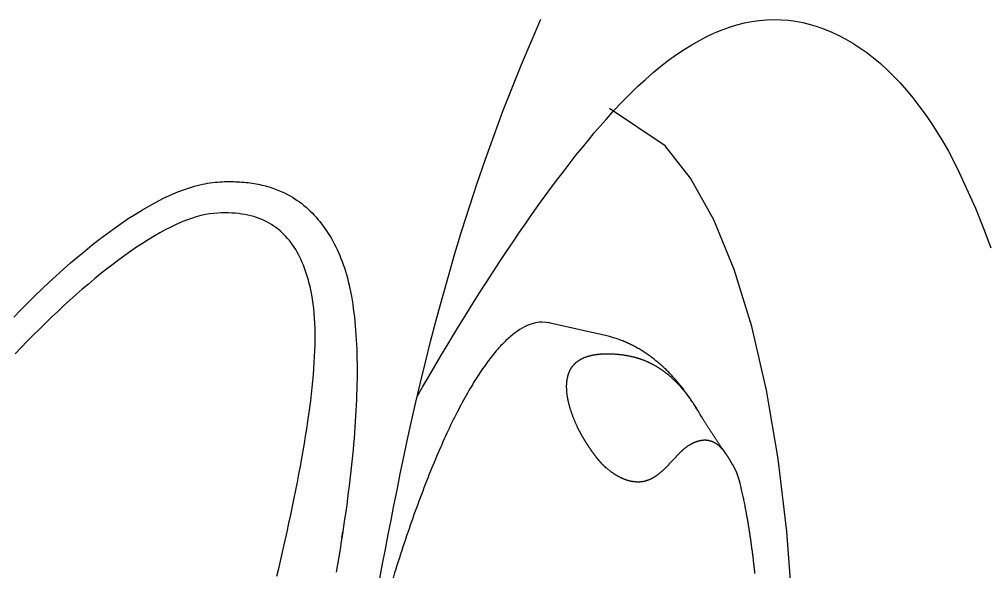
# Model space of a CAD drawing. Extents: x 528 to 612, y 649 to 778.
# Drawn here: x 534.972 to 538.047, y 700.548 to 702.305 of the extents above; entities that cross this region are included whole.
import ezdxf

# ---------------------------------------------------------------- set-up
doc = ezdxf.new("R2010")
doc.units = 0
doc.header["$MEASUREMENT"] = 0
doc.layers.add('1', color=4, linetype='Continuous')

# ---------------------------------------------------------------- blocks, each defined once
blk = doc.blocks.new('5S55RR1')
at = {"layer": '1', "color": 2, "linetype": 'Continuous'}
blk.add_line((-69.4331, 94.4589), (-69.4168, 94.6439), dxfattribs=at)
for points in [[(-69.4171, 94.6349), (-69.4181, 94.6608, 0.067154), (-69.426, 94.6868, 0.059997), (-69.4409, 94.7131, 0.049416), (-69.4627, 94.7394, 0.04051), (-69.4921, 94.7657, 0.031634), (-69.5286, 94.7918, 0.024858), (-69.5726, 94.8176, 0.01958), (-69.6237, 94.843, 0.015929), (-69.682, 94.8677, 0.013033), (-69.747, 94.8918, 0.010939), (-69.8186, 94.915, 0.009256), (-69.8963, 94.9372, 0.007995), (-69.9798, 94.9584, 0.006968), (-70.0684, 94.9785, 0.006169), (-70.1619, 94.9973, 0.005495), (-70.2594, 95.0149, 0.004934), (-70.3605, 95.0311, 0.004517)], [(-69.6307, 94.13), (-69.6241, 94.1354, 0.001497), (-69.6176, 94.1408, 0.001306), (-69.6113, 94.1462, 0.001558), (-69.605, 94.1516, 0.00231), (-69.5988, 94.157, 0.002749), (-69.5927, 94.1625, 0.002983), (-69.5867, 94.168, 0.003095), (-69.5808, 94.1736, 0.003116), (-69.575, 94.1793, 0.003156), (-69.5692, 94.185, 0.003217), (-69.5635, 94.1907, 0.003271), (-69.558, 94.1965, 0.003325), (-69.5525, 94.2024, 0.003378), (-69.5471, 94.2084, 0.003436), (-69.5419, 94.2143, 0.003491), (-69.5367, 94.2204, 0.003551), (-69.5316, 94.2265, 0.003607), (-69.5266, 94.2327, 0.003668), (-69.5218, 94.2389, 0.003726), (-69.517, 94.2452, 0.003789), (-69.5123, 94.2515, 0.003847), (-69.5078, 94.2579, 0.00391), (-69.5034, 94.2643, 0.00397), (-69.4991, 94.2708, 0.004034), (-69.4949, 94.2774, 0.004093), (-69.4908, 94.284, 0.004157), (-69.4868, 94.2907, 0.004216), (-69.483, 94.2974, 0.004279), (-69.4792, 94.3042, 0.004337), (-69.4757, 94.311, 0.0044), (-69.4722, 94.3179, 0.004455), (-69.4688, 94.3248, 0.004513), (-69.4656, 94.3318, 0.004571), (-69.4626, 94.3389, 0.004638), (-69.4596, 94.346, 0.004676), (-69.4568, 94.3531, 0.0047), (-69.4541, 94.3603, 0.004791), (-69.4516, 94.3676, 0.004947), (-69.4492, 94.3749, 0.004841), (-69.4469, 94.3823, 0.004546), (-69.4448, 94.3897, 0.00508), (-69.4429, 94.3972, 0.006146), (-69.441, 94.405, 0.004648), (-69.4394, 94.4123, 0.001501), (-69.438, 94.419, 0.006694), (-69.4365, 94.4276, 0.01163), (-69.4347, 94.4411, 0.005633), (-69.4327, 94.4589, 0.002954)], [(-69.4327, 94.4589), (-69.4327, 94.4589, -0.000001), (-69.4327, 94.4589, -0.000001), (-69.4327, 94.4589, -0.000001), (-69.4327, 94.4589, -0.000001), (-69.4327, 94.4589, -0.000001), (-69.4327, 94.4589, -0.000001), (-69.4327, 94.4589, -0.000001), (-69.4327, 94.4589, -0.000001), (-69.4327, 94.4589, -0.000001), (-69.4327, 94.4589, -0.000001), (-69.4327, 94.4589, -0.000001), (-69.4327, 94.4589, -0.000001), (-69.4327, 94.4589, -0.000001), (-69.4327, 94.4589, -0.000001), (-69.4327, 94.4589, -0.000001), (-69.4327, 94.4589, -0.000001), (-69.4327, 94.4589, -0.000001), (-69.4327, 94.4589, -0.000001), (-69.4327, 94.4589, -0.000001), (-69.4327, 94.4589, -0.000001), (-69.4327, 94.4589, -0.000001), (-69.4327, 94.4589, -0.000001), (-69.4327, 94.4589, -0.000001), (-69.4327, 94.4589, -0.000001), (-69.4327, 94.4589, -0.000001), (-69.4327, 94.4589, -0.000001), (-69.4327, 94.4589, -0.000001), (-69.4327, 94.4589, -0.000001), (-69.4327, 94.4589, -0.000001), (-69.4327, 94.4589, -0.000001), (-69.4327, 94.4589, -0.000001), (-69.4327, 94.4589, -0.000001), (-69.4327, 94.4589, -0.000001), (-69.4327, 94.4589, 0), (-69.4327, 94.4589, -0.000001), (-69.4327, 94.4589, -0.000002), (-69.4327, 94.4589, -0.000001), (-69.4327, 94.4589, 0)], [(-69.7521, 94.0251), (-69.7493, 94.0277, -0.000465), (-69.7465, 94.0304, -0.000465), (-69.7436, 94.033, -0.000465), (-69.7408, 94.0356, -0.000465), (-69.7379, 94.0383, -0.000465), (-69.735, 94.0409, -0.000465), (-69.7322, 94.0435, -0.000465), (-69.7293, 94.0461, -0.000465), (-69.7264, 94.0487, -0.000465), (-69.7235, 94.0513, -0.000465), (-69.7207, 94.0539, -0.000465), (-69.7178, 94.0565, -0.000465), (-69.7149, 94.0591, -0.000465), (-69.712, 94.0616, -0.000465), (-69.7091, 94.0642, -0.000465), (-69.7061, 94.0668, -0.000465), (-69.7032, 94.0693, -0.000465), (-69.7003, 94.0719, -0.000465), (-69.6974, 94.0744, -0.000465), (-69.6944, 94.077, -0.000465), (-69.6915, 94.0795, -0.000465), (-69.6886, 94.0821, -0.000464), (-69.6856, 94.0846, -0.000465), (-69.6826, 94.0871, -0.000466), (-69.6797, 94.0896, -0.000464), (-69.6767, 94.0921, -0.000462), (-69.6738, 94.0946, -0.000466), (-69.6708, 94.0972, -0.000475), (-69.6678, 94.0997, -0.000461), (-69.6648, 94.1021, -0.000431), (-69.6619, 94.1046, -0.000476), (-69.6588, 94.1071, -0.000567), (-69.6557, 94.1097, -0.00043), (-69.6528, 94.1121, -0.000148), (-69.6502, 94.1142, -0.000607), (-69.6468, 94.117, -0.001045), (-69.6416, 94.1212, -0.000511), (-69.6347, 94.1268, -0.000271)], [(-69.6346, 94.1269), (-69.6346, 94.1269, -0.000001), (-69.6346, 94.1269, -0.000001), (-69.6346, 94.1269, -0.000001), (-69.6346, 94.1269, -0.000001), (-69.6346, 94.1269, -0.000001), (-69.6346, 94.1269, -0.000001), (-69.6346, 94.1269, -0.000001), (-69.6346, 94.1269, -0.000001), (-69.6346, 94.1269, -0.000001), (-69.6346, 94.1268, -0.000001), (-69.6346, 94.1268, -0.000001), (-69.6346, 94.1268, -0.000001), (-69.6346, 94.1268, -0.000001), (-69.6346, 94.1268, -0.000001), (-69.6346, 94.1268, -0.000001), (-69.6346, 94.1268, -0.000001), (-69.6346, 94.1268, -0.000001), (-69.6346, 94.1268, -0.000001), (-69.6346, 94.1268, -0.000001), (-69.6346, 94.1268, -0.000001), (-69.6346, 94.1268, -0.000001), (-69.6347, 94.1268, -0.000001), (-69.6347, 94.1268, -0.000001), (-69.6347, 94.1268, -0.000001), (-69.6347, 94.1268, -0.000001), (-69.6347, 94.1268, -0.000001), (-69.6347, 94.1268, -0.000001), (-69.6347, 94.1268, -0.000001), (-69.6347, 94.1268, -0.000001), (-69.6347, 94.1268, -0.000001), (-69.6347, 94.1268, -0.000001), (-69.6347, 94.1268, -0.000001), (-69.6347, 94.1268, -0.000001), (-69.6347, 94.1268, 0), (-69.6347, 94.1268, -0.000002), (-69.6347, 94.1268, -0.000003), (-69.6347, 94.1268, -0.000001), (-69.6347, 94.1268, -0.000001)], [(-69.6312, 94.1296), (-69.6313, 94.1295, -0.000026), (-69.6314, 94.1295, -0.000026), (-69.6314, 94.1294, -0.000026), (-69.6315, 94.1293, -0.000027), (-69.6316, 94.1293, -0.000027), (-69.6317, 94.1292, -0.000027), (-69.6318, 94.1291, -0.000027), (-69.6319, 94.1291, -0.000027), (-69.632, 94.129, -0.000027), (-69.632, 94.1289, -0.000028), (-69.6321, 94.1289, -0.000028), (-69.6322, 94.1288, -0.000028), (-69.6323, 94.1287, -0.000028), (-69.6324, 94.1286, -0.000028), (-69.6325, 94.1286, -0.000028), (-69.6325, 94.1285, -0.000029), (-69.6326, 94.1284, -0.000029), (-69.6327, 94.1284, -0.000029), (-69.6328, 94.1283, -0.000029), (-69.6329, 94.1282, -0.000029), (-69.633, 94.1282, -0.00003), (-69.6331, 94.1281, -0.00003), (-69.6331, 94.128, -0.00003), (-69.6332, 94.128, -0.00003), (-69.6333, 94.1279, -0.00003), (-69.6334, 94.1278, -0.00003), (-69.6335, 94.1278, -0.000031), (-69.6336, 94.1277, -0.000031), (-69.6336, 94.1276, -0.000031), (-69.6337, 94.1276, -0.000029), (-69.6338, 94.1275, -0.000032), (-69.6339, 94.1274, -0.000039), (-69.634, 94.1273, -0.000029), (-69.6341, 94.1273, -0.00001), (-69.6341, 94.1272, -0.000042), (-69.6342, 94.1271, -0.000073), (-69.6344, 94.127, -0.000036), (-69.6346, 94.1269, -0.000019)], [(-69.6307, 94.13), (-69.6307, 94.13, -0.000042), (-69.6307, 94.13, -0.000042), (-69.6308, 94.13, -0.000042), (-69.6308, 94.1299, -0.000042), (-69.6308, 94.1299, -0.000042), (-69.6308, 94.1299, -0.000042), (-69.6308, 94.1299, -0.000042), (-69.6308, 94.1299, -0.000042), (-69.6309, 94.1299, -0.000042), (-69.6309, 94.1299, -0.000042), (-69.6309, 94.1299, -0.000042), (-69.6309, 94.1298, -0.000042), (-69.6309, 94.1298, -0.000042), (-69.6309, 94.1298, -0.000042), (-69.6309, 94.1298, -0.000042), (-69.631, 94.1298, -0.000042), (-69.631, 94.1298, -0.000042), (-69.631, 94.1298, -0.000043), (-69.631, 94.1297, -0.000042), (-69.631, 94.1297, -0.000039), (-69.631, 94.1297, -0.000043), (-69.6311, 94.1297, -0.000051), (-69.6311, 94.1297, -0.000039), (-69.6311, 94.1297, -0.000013), (-69.6311, 94.1297, -0.000055), (-69.6311, 94.1297, -0.000094), (-69.6312, 94.1296, -0.000046), (-69.6312, 94.1296, -0.000024)], [(-69.6306, 94.1301), (-69.6306, 94.1301, -0.000009), (-69.6306, 94.1301, -0.000009), (-69.6306, 94.1301, -0.000009), (-69.6306, 94.1301, -0.000009), (-69.6306, 94.1301, -0.000009), (-69.6306, 94.1301, -0.000009), (-69.6306, 94.1301, -0.000009), (-69.6306, 94.1301, -0.000009), (-69.6306, 94.13, -0.000009), (-69.6306, 94.13, -0.000009), (-69.6306, 94.13, -0.000009), (-69.6307, 94.13, -0.000009), (-69.6307, 94.13, -0.000009), (-69.6307, 94.13, -0.000009), (-69.6307, 94.13, -0.000009), (-69.6307, 94.13, -0.000009), (-69.6307, 94.13, -0.000009), (-69.6307, 94.13, -0.00001), (-69.6307, 94.13, -0.000009), (-69.6307, 94.13, -0.000009), (-69.6307, 94.13, -0.00001), (-69.6307, 94.13, -0.000012), (-69.6307, 94.13, -0.000009), (-69.6307, 94.13, -0.000003), (-69.6307, 94.13, -0.000012), (-69.6307, 94.13, -0.000021), (-69.6307, 94.13, -0.00001), (-69.6307, 94.13, -0.000006)], [(-69.8084, 93.9813), (-69.7865, 93.9971, 0.000706), (-69.7855, 93.9977, 0.000705), (-69.7846, 93.9984, 0.000708), (-69.7837, 93.9991, 0.000716), (-69.7828, 93.9998, 0.000722), (-69.7819, 94.0004, 0.000727), (-69.7809, 94.0011, 0.000733), (-69.78, 94.0018, 0.000739), (-69.7791, 94.0025, 0.000744), (-69.7782, 94.0032, 0.00075), (-69.7773, 94.0039, 0.000755), (-69.7764, 94.0045, 0.000761), (-69.7755, 94.0052, 0.000767), (-69.7746, 94.0059, 0.000772), (-69.7737, 94.0066, 0.000778), (-69.7729, 94.0073, 0.000783), (-69.772, 94.008, 0.000789), (-69.7711, 94.0087, 0.000794), (-69.7702, 94.0095, 0.000799), (-69.7693, 94.0102, 0.000805), (-69.7684, 94.0109, 0.00081), (-69.7676, 94.0116, 0.000815), (-69.7667, 94.0123, 0.000821), (-69.7658, 94.013, 0.000828), (-69.765, 94.0138, 0.00083), (-69.7641, 94.0145, 0.00083), (-69.7632, 94.0152, 0.000843), (-69.7624, 94.016, 0.000866), (-69.7615, 94.0167, 0.000845), (-69.7607, 94.0174, 0.000792), (-69.7598, 94.0182, 0.000881), (-69.7589, 94.0189, 0.00106), (-69.7581, 94.0197, 0.000805), (-69.7573, 94.0204, 0.000268), (-69.7565, 94.0211, 0.001151), (-69.7556, 94.0219, 0.002001), (-69.7541, 94.0233, 0.000979), (-69.7522, 94.025, 0.000517)], [(-69.7522, 94.025), (-69.7522, 94.025, 0.000005), (-69.7522, 94.025, 0.000005), (-69.7522, 94.025, 0.000005), (-69.7522, 94.025, 0.000005), (-69.7522, 94.025, 0.000005), (-69.7522, 94.025, 0.000005), (-69.7522, 94.025, 0.000005), (-69.7522, 94.025, 0.000005), (-69.7522, 94.025, 0.000005), (-69.7522, 94.025, 0.000005), (-69.7522, 94.025, 0.000005), (-69.7522, 94.025, 0.000005), (-69.7522, 94.025, 0.000005), (-69.7522, 94.025, 0.000005), (-69.7522, 94.0251, 0.000005), (-69.7522, 94.0251, 0.000005), (-69.7522, 94.0251, 0.000005), (-69.7522, 94.0251, 0.000005), (-69.7522, 94.0251, 0.000005), (-69.7522, 94.0251, 0.000005), (-69.7522, 94.0251, 0.000005), (-69.7522, 94.0251, 0.000005), (-69.7522, 94.0251, 0.000005), (-69.7522, 94.0251, 0.000005), (-69.7522, 94.0251, 0.000005), (-69.7522, 94.0251, 0.000005), (-69.7522, 94.0251, 0.000005), (-69.7522, 94.0251, 0.000005), (-69.7522, 94.0251, 0.000005), (-69.7522, 94.0251, 0.000004), (-69.7522, 94.0251, 0.000005), (-69.7522, 94.0251, 0.000006), (-69.7522, 94.0251, 0.000004), (-69.7522, 94.0251, 0.000002), (-69.7522, 94.0251, 0.000006), (-69.7522, 94.0251, 0.000011), (-69.7521, 94.0251, 0.000005), (-69.7521, 94.0251, 0.000003)], [(-69.8445, 93.9643), (-69.8426, 93.9651, 0.001582), (-69.8407, 93.9659, 0.001683), (-69.8389, 93.9667, 0.001704), (-69.8371, 93.9675, 0.001617), (-69.8353, 93.9682, 0.001563), (-69.8336, 93.969, 0.001513), (-69.8319, 93.9698, 0.001465), (-69.8303, 93.9705, 0.001389), (-69.8286, 93.9713, 0.001324), (-69.827, 93.972, 0.001239), (-69.8255, 93.9728, 0.001163), (-69.8239, 93.9735, 0.001065), (-69.8224, 93.9743, 0.000976), (-69.8209, 93.975, 0.000865), (-69.8194, 93.9757, 0.000764), (-69.818, 93.9765, 0.00064), (-69.8165, 93.9772, 0.000528), (-69.8151, 93.9779, 0.000393), (-69.8137, 93.9786, 0.000269), (-69.8123, 93.9793, 0.000124), (-69.811, 93.98, -0.000009), (-69.8096, 93.9807, -0.000147), (-69.8084, 93.9813, -0.000304)], [(-69.7874, 93.9964), (-69.7874, 93.9964, 0.000025), (-69.7874, 93.9964, 0.000025), (-69.7874, 93.9964, 0.000025), (-69.7873, 93.9964, 0.000025), (-69.7873, 93.9964, 0.000025), (-69.7873, 93.9965, 0.000025), (-69.7873, 93.9965, 0.000025), (-69.7873, 93.9965, 0.000025), (-69.7873, 93.9965, 0.000025), (-69.7873, 93.9965, 0.000025), (-69.7873, 93.9965, 0.000025), (-69.7873, 93.9965, 0.000025), (-69.7873, 93.9965, 0.000025), (-69.7872, 93.9965, 0.000025), (-69.7872, 93.9965, 0.000025), (-69.7872, 93.9965, 0.000025), (-69.7872, 93.9965, 0.000025), (-69.7872, 93.9965, 0.000026), (-69.7872, 93.9965, 0.000025), (-69.7872, 93.9965, 0.000023), (-69.7872, 93.9966, 0.000026), (-69.7872, 93.9966, 0.00003), (-69.7872, 93.9966, 0.000023), (-69.7872, 93.9966, 0.000008), (-69.7871, 93.9966, 0.000033), (-69.7871, 93.9966, 0.000056), (-69.7871, 93.9966, 0.000027), (-69.7871, 93.9966, 0.000015)], [(-69.7874, 93.9964, 0), (-69.7874, 93.9964)], [(-70.1191, 93.8803, 0.000917), (-70.1078, 93.8831, 0.000932), (-70.0966, 93.8859, 0.000948), (-70.0855, 93.8888, 0.000964), (-70.0744, 93.8916, 0.00098), (-70.0635, 93.8945, 0.000996), (-70.0526, 93.8974, 0.001014), (-70.0418, 93.9004, 0.001031), (-70.0311, 93.9033, 0.001049), (-70.0205, 93.9063, 0.001066), (-70.01, 93.9093, 0.001086), (-69.9995, 93.9124, 0.001107), (-69.9892, 93.9154, 0.001124), (-69.9789, 93.9185, 0.001136), (-69.9687, 93.9216, 0.001167), (-69.9586, 93.9247, 0.001212), (-69.9486, 93.9279, 0.001199), (-69.9387, 93.9311, 0.001137), (-69.929, 93.9343, 0.001279), (-69.9192, 93.9375, 0.001558), (-69.9092, 93.9409, 0.001204), (-69.9, 93.9441, 0.00041), (-69.8916, 93.947, 0.001741), (-69.8811, 93.9507, 0.003106), (-69.8652, 93.9566, 0.001561), (-69.8445, 93.9644, 0.000836)], [(-69.8445, 93.9643), (-69.8445, 93.9643, -0.000007), (-69.8445, 93.9643, -0.000007), (-69.8445, 93.9643, -0.000007), (-69.8445, 93.9643, -0.000007), (-69.8445, 93.9643, -0.000007), (-69.8445, 93.9643, -0.000007), (-69.8445, 93.9643, -0.000007), (-69.8445, 93.9643, -0.000007), (-69.8445, 93.9643, -0.000007), (-69.8445, 93.9643, -0.000007), (-69.8445, 93.9643, -0.000007), (-69.8445, 93.9643, -0.000007), (-69.8445, 93.9643, -0.000007), (-69.8445, 93.9643, -0.000007), (-69.8445, 93.9643, -0.000007), (-69.8445, 93.9643, -0.000007), (-69.8445, 93.9643, -0.000007), (-69.8445, 93.9643, -0.000007), (-69.8445, 93.9643, -0.000007), (-69.8445, 93.9643, -0.000007), (-69.8445, 93.9643, -0.000007), (-69.8445, 93.9643, -0.000007), (-69.8445, 93.9643, -0.000007), (-69.8445, 93.9643, -0.000007), (-69.8445, 93.9643, -0.000007), (-69.8445, 93.9643, -0.000007), (-69.8445, 93.9643, -0.000007), (-69.8445, 93.9643, -0.000007), (-69.8445, 93.9643, -0.000007), (-69.8445, 93.9643, -0.000007), (-69.8445, 93.9643, -0.000007), (-69.8445, 93.9643, -0.000009), (-69.8445, 93.9643, -0.000006), (-69.8445, 93.9643, -0.000002), (-69.8445, 93.9643, -0.000009), (-69.8445, 93.9643, -0.000016), (-69.8445, 93.9643, -0.000008), (-69.8445, 93.9643, -0.000004)]]:
    blk.add_lwpolyline(points, format="xyb", dxfattribs=at)
at = {"layer": '1', "color": 3, "linetype": 'Continuous'}
for points in [[(-69.7311, 94.5047), (-69.7272, 94.5071, -0.002116), (-69.7233, 94.5095, -0.002161), (-69.7195, 94.5119, -0.002211), (-69.7156, 94.5141, -0.002262), (-69.7118, 94.5164, -0.002315), (-69.708, 94.5185, -0.002367), (-69.7043, 94.5206, -0.002422), (-69.7005, 94.5227, -0.002475), (-69.6968, 94.5246, -0.00253), (-69.6931, 94.5266, -0.002581), (-69.6894, 94.5284, -0.002637), (-69.6858, 94.5302, -0.002693), (-69.6821, 94.532, -0.002754), (-69.6785, 94.5336, -0.002815), (-69.6749, 94.5353, -0.002882), (-69.6714, 94.5368, -0.002949), (-69.6678, 94.5383, -0.003017), (-69.6643, 94.5398, -0.003078), (-69.6608, 94.5411, -0.003147), (-69.6574, 94.5424, -0.003213), (-69.6539, 94.5437, -0.003286), (-69.6505, 94.5449, -0.003357), (-69.6471, 94.546, -0.003435), (-69.6438, 94.5471, -0.003511), (-69.6404, 94.5481, -0.003595), (-69.6371, 94.549, -0.003677), (-69.6339, 94.5499, -0.003766), (-69.6306, 94.5508, -0.003854), (-69.6274, 94.5515, -0.003949), (-69.6242, 94.5522, -0.004043), (-69.6211, 94.5529, -0.004145), (-69.618, 94.5534, -0.004244), (-69.6149, 94.554, -0.004357), (-69.6118, 94.5544, -0.004473), (-69.6088, 94.5548, -0.004597), (-69.6058, 94.5552, -0.004719), (-69.6028, 94.5554, -0.004849), (-69.5999, 94.5557, -0.004977), (-69.597, 94.5558, -0.005113), (-69.5942, 94.5559, -0.005245), (-69.5913, 94.5559, -0.005385), (-69.5885, 94.5559, -0.005521), (-69.5858, 94.5558, -0.005663), (-69.583, 94.5557, -0.005801), (-69.5803, 94.5554, -0.005944), (-69.5777, 94.5552, -0.006083), (-69.5751, 94.5548, -0.006224), (-69.5725, 94.5544, -0.00636), (-69.5699, 94.5539, -0.006502), (-69.5674, 94.5534, -0.006646), (-69.5649, 94.5528, -0.006787), (-69.5625, 94.5522, -0.006923), (-69.5601, 94.5515, -0.007054), (-69.5577, 94.5507, -0.007177), (-69.5554, 94.5498, -0.007293), (-69.5531, 94.5489, -0.0074), (-69.5508, 94.548, -0.007496), (-69.5486, 94.5469, -0.007582), (-69.5464, 94.5458, -0.007656), (-69.5443, 94.5447, -0.007719), (-69.5422, 94.5434, -0.007765), (-69.5401, 94.5421, -0.007801), (-69.5381, 94.5408, -0.00782), (-69.5361, 94.5393, -0.007834), (-69.5342, 94.5379, -0.007792), (-69.5323, 94.5363, -0.007701), (-69.5304, 94.5347, -0.007596), (-69.5286, 94.533, -0.007474), (-69.5269, 94.5312, -0.007349), (-69.5251, 94.5294, -0.007221), (-69.5234, 94.5276, -0.007074), (-69.5218, 94.5256, -0.006909), (-69.5201, 94.5236, -0.006727), (-69.5186, 94.5216, -0.006523), (-69.517, 94.5194, -0.006332), (-69.5155, 94.5173, -0.006142), (-69.5141, 94.515, -0.005961), (-69.5127, 94.5128, -0.005779), (-69.5113, 94.5104, -0.00561), (-69.51, 94.508, -0.005448), (-69.5087, 94.5056, -0.005293), (-69.5074, 94.5031, -0.005139), (-69.5062, 94.5005, -0.004992), (-69.505, 94.498, -0.004847), (-69.5039, 94.4953, -0.004708), (-69.5028, 94.4926, -0.004573), (-69.5017, 94.4899, -0.004444), (-69.5007, 94.4871, -0.004317), (-69.4997, 94.4843, -0.004197), (-69.4988, 94.4814, -0.00408), (-69.4978, 94.4785, -0.003969), (-69.497, 94.4756, -0.003862), (-69.4961, 94.4726, -0.003745), (-69.4953, 94.4696, -0.003614), (-69.4946, 94.4665, -0.003494), (-69.4939, 94.4634, -0.003375), (-69.4932, 94.4603, -0.003268), (-69.4925, 94.4571, -0.003162), (-69.4919, 94.4539, -0.003068), (-69.4913, 94.4507, -0.002974), (-69.4908, 94.4474, -0.00289), (-69.4903, 94.4442, -0.002807), (-69.4898, 94.4409, -0.002733), (-69.4894, 94.4375, -0.002659), (-69.4889, 94.4342, -0.002594), (-69.4886, 94.4309, -0.002528), (-69.4882, 94.4275, -0.002477), (-69.4879, 94.4241, -0.002437), (-69.4876, 94.4207, -0.002404), (-69.4874, 94.4173, -0.002375), (-69.4872, 94.4139, -0.002353), (-69.487, 94.4105, -0.002333), (-69.4868, 94.4071, -0.002319), (-69.4867, 94.4037, -0.002309), (-69.4866, 94.4002, -0.002304), (-69.4866, 94.3968, -0.002302), (-69.4865, 94.3935, -0.002306), (-69.4865, 94.3901, -0.002314), (-69.4866, 94.3867, -0.002327), (-69.4866, 94.3833, -0.002341), (-69.4867, 94.38, -0.002371), (-69.4869, 94.3767, -0.002414), (-69.487, 94.3734, -0.00246), (-69.4872, 94.3701, -0.002511), (-69.4875, 94.3668, -0.00256), (-69.4877, 94.3636, -0.002611), (-69.488, 94.3604, -0.00266), (-69.4883, 94.3572, -0.002712), (-69.4887, 94.354, -0.002762), (-69.4891, 94.3508, -0.002814), (-69.4895, 94.3477, -0.002863), (-69.49, 94.3446, -0.002912), (-69.4905, 94.3414, -0.002943), (-69.491, 94.3384, -0.002953), (-69.4916, 94.3353, -0.002964), (-69.4922, 94.3322, -0.002969), (-69.4928, 94.3292, -0.002974), (-69.4935, 94.3262, -0.002972), (-69.4942, 94.3232, -0.00297), (-69.4949, 94.3202, -0.002963), (-69.4957, 94.3172, -0.002954), (-69.4965, 94.3142, -0.002939), (-69.4973, 94.3113, -0.002925), (-69.4982, 94.3083, -0.002909), (-69.4991, 94.3054, -0.002895), (-69.5001, 94.3025, -0.002881), (-69.5011, 94.2996, -0.002865), (-69.5021, 94.2967, -0.002846), (-69.5031, 94.2938, -0.002827), (-69.5042, 94.2909, -0.002804), (-69.5053, 94.288, -0.002782), (-69.5065, 94.2851, -0.002757), (-69.5076, 94.2823, -0.002731), (-69.5089, 94.2794, -0.002703), (-69.5101, 94.2765, -0.002682), (-69.5114, 94.2737, -0.00267), (-69.5127, 94.2708, -0.002657), (-69.5141, 94.268, -0.002646), (-69.5155, 94.2652, -0.002634), (-69.5169, 94.2623, -0.002623), (-69.5184, 94.2595, -0.00261), (-69.5198, 94.2567, -0.002598), (-69.5214, 94.2539, -0.002585), (-69.5229, 94.2511, -0.002573), (-69.5245, 94.2483, -0.002559), (-69.5261, 94.2455, -0.002545), (-69.5278, 94.2428, -0.002529), (-69.5295, 94.24, -0.002512), (-69.5312, 94.2372, -0.002494), (-69.533, 94.2345, -0.002477), (-69.5348, 94.2317, -0.002458), (-69.5366, 94.229, -0.00244), (-69.5385, 94.2263, -0.002421), (-69.5404, 94.2236, -0.002403), (-69.5423, 94.2208, -0.002384), (-69.5443, 94.2181, -0.002365), (-69.5463, 94.2154, -0.002344), (-69.5483, 94.2127, -0.00232), (-69.5504, 94.21, -0.002296), (-69.5525, 94.2074, -0.002271), (-69.5546, 94.2047, -0.002245), (-69.5568, 94.202, -0.00222), (-69.559, 94.1994, -0.002194), (-69.5612, 94.1967, -0.002169), (-69.5635, 94.1941, -0.002143), (-69.5658, 94.1914, -0.002117), (-69.5681, 94.1888, -0.002091), (-69.5705, 94.1862, -0.002063), (-69.5729, 94.1836, -0.002031), (-69.5753, 94.181, -0.001994), (-69.5778, 94.1784, -0.001958), (-69.5803, 94.1758, -0.00192), (-69.5829, 94.1732, -0.001886), (-69.5854, 94.1706, -0.001852), (-69.588, 94.168, -0.001812), (-69.5907, 94.1654, -0.001766), (-69.5934, 94.1628, -0.001745), (-69.5961, 94.1602, -0.001741), (-69.5988, 94.1577, -0.001661), (-69.6016, 94.1551, -0.001529), (-69.6044, 94.1526, -0.001672), (-69.6072, 94.15, -0.001979), (-69.6102, 94.1473, -0.001483), (-69.613, 94.1449, -0.000497), (-69.6156, 94.1426, -0.002078), (-69.619, 94.1398, -0.003515), (-69.6242, 94.1354, -0.001686), (-69.6312, 94.1296, -0.000884)], [(-69.8452, 94.4022), (-69.8448, 94.4027, -0.001903), (-69.8445, 94.4032, -0.001822), (-69.8441, 94.4037, -0.001735), (-69.8437, 94.4042, -0.001648), (-69.8434, 94.4048, -0.001567), (-69.843, 94.4053, -0.001496), (-69.8425, 94.4058, -0.001426), (-69.8421, 94.4064, -0.001359), (-69.8417, 94.407, -0.001306), (-69.8412, 94.4075, -0.001269), (-69.8408, 94.4081, -0.001236), (-69.8403, 94.4087, -0.001214), (-69.8398, 94.4093, -0.001186), (-69.8393, 94.4099, -0.001162), (-69.8388, 94.4105, -0.001135), (-69.8383, 94.4112, -0.001112), (-69.8378, 94.4118, -0.001086), (-69.8372, 94.4125, -0.001064), (-69.8367, 94.4131, -0.001036), (-69.8361, 94.4138, -0.00101), (-69.8355, 94.4145, -0.000983), (-69.8349, 94.4151, -0.00096), (-69.8343, 94.4158, -0.000936), (-69.8337, 94.4165, -0.000915), (-69.8331, 94.4173, -0.000893), (-69.8324, 94.418, -0.000874), (-69.8318, 94.4187, -0.000854), (-69.8311, 94.4195, -0.000837), (-69.8304, 94.4202, -0.00082), (-69.8297, 94.421, -0.000805), (-69.829, 94.4217, -0.00079), (-69.8283, 94.4225, -0.000777), (-69.8276, 94.4233, -0.000762), (-69.8268, 94.4241, -0.000751), (-69.826, 94.4249, -0.000738), (-69.8253, 94.4257, -0.000729), (-69.8245, 94.4266, -0.000716), (-69.8237, 94.4274, -0.000702), (-69.8229, 94.4282, -0.000686), (-69.822, 94.4291, -0.00067), (-69.8212, 94.4299, -0.000655), (-69.8204, 94.4308, -0.000643), (-69.8195, 94.4317, -0.000631), (-69.8186, 94.4326, -0.000621), (-69.8177, 94.4334, -0.000612), (-69.8169, 94.4343, -0.000604), (-69.816, 94.4352, -0.000597), (-69.815, 94.4361, -0.000591), (-69.8141, 94.437, -0.000586), (-69.8132, 94.4379, -0.000582), (-69.8123, 94.4388, -0.000578), (-69.8113, 94.4397, -0.000576), (-69.8104, 94.4406, -0.000574), (-69.8094, 94.4416, -0.000573), (-69.8085, 94.4425, -0.000569), (-69.8075, 94.4434, -0.000561), (-69.8066, 94.4443, -0.000554), (-69.8056, 94.4452, -0.000547), (-69.8046, 94.4461, -0.000541), (-69.8036, 94.4471, -0.000535), (-69.8026, 94.448, -0.000531), (-69.8017, 94.4489, -0.000526), (-69.8007, 94.4498, -0.000523), (-69.7997, 94.4507, -0.000519), (-69.7987, 94.4516, -0.000517), (-69.7977, 94.4525, -0.000515), (-69.7967, 94.4534, -0.000514), (-69.7957, 94.4543, -0.000513), (-69.7947, 94.4552, -0.000513), (-69.7937, 94.4561, -0.000514), (-69.7927, 94.457, -0.000515), (-69.7917, 94.4579, -0.000514), (-69.7907, 94.4588, -0.000513), (-69.7897, 94.4597, -0.000511), (-69.7887, 94.4606, -0.00051), (-69.7877, 94.4614, -0.000509), (-69.7867, 94.4623, -0.000509), (-69.7857, 94.4632, -0.000508), (-69.7847, 94.464, -0.000508), (-69.7837, 94.4649, -0.000508), (-69.7828, 94.4657, -0.000508), (-69.7818, 94.4665, -0.000508), (-69.7808, 94.4674, -0.000509), (-69.7798, 94.4682, -0.00051), (-69.7789, 94.469, -0.000512), (-69.7779, 94.4698, -0.000513), (-69.7769, 94.4706, -0.000515), (-69.7759, 94.4714, -0.000516), (-69.775, 94.4722, -0.000519), (-69.774, 94.473, -0.00052), (-69.7731, 94.4738, -0.000522), (-69.7721, 94.4746, -0.000524), (-69.7712, 94.4754, -0.000526), (-69.7702, 94.4761, -0.000528), (-69.7693, 94.4769, -0.00053), (-69.7684, 94.4776, -0.000532), (-69.7674, 94.4784, -0.000534), (-69.7665, 94.4791, -0.000536), (-69.7656, 94.4799, -0.000539), (-69.7647, 94.4806, -0.000541), (-69.7637, 94.4813, -0.000543), (-69.7628, 94.482, -0.000546), (-69.7619, 94.4827, -0.000549), (-69.761, 94.4834, -0.000551), (-69.7601, 94.4841, -0.000554), (-69.7592, 94.4848, -0.000557), (-69.7583, 94.4855, -0.000561), (-69.7574, 94.4862, -0.000565), (-69.7565, 94.4869, -0.000569), (-69.7557, 94.4875, -0.000573), (-69.7548, 94.4882, -0.000577), (-69.7539, 94.4888, -0.000581), (-69.753, 94.4895, -0.000585), (-69.7522, 94.4901, -0.000589), (-69.7513, 94.4907, -0.000594), (-69.7505, 94.4914, -0.000598), (-69.7496, 94.492, -0.000602), (-69.7488, 94.4926, -0.000606), (-69.7479, 94.4932, -0.000611), (-69.7471, 94.4938, -0.000616), (-69.7462, 94.4944, -0.000621), (-69.7454, 94.495, -0.000625), (-69.7446, 94.4956, -0.00063), (-69.7438, 94.4962, -0.000634), (-69.7429, 94.4968, -0.000637), (-69.7421, 94.4973, -0.000635), (-69.7413, 94.4979, -0.000644), (-69.7405, 94.4984, -0.00066), (-69.7397, 94.499, -0.000645), (-69.7389, 94.4995, -0.000603), (-69.7381, 94.5001, -0.00067), (-69.7373, 94.5006, -0.000807), (-69.7365, 94.5011, -0.00062), (-69.7357, 94.5017, -0.000211), (-69.735, 94.5021, -0.000896), (-69.7342, 94.5027, -0.001592), (-69.7328, 94.5035, -0.000797), (-69.7311, 94.5047, -0.000426)], [(-69.7521, 94.0251), (-69.7505, 94.0267, 0.003448), (-69.7488, 94.0283, 0.003524), (-69.7472, 94.0299, 0.003619), (-69.7457, 94.0315, 0.003728), (-69.7442, 94.0331, 0.003842), (-69.7427, 94.0347, 0.003958), (-69.7413, 94.0363, 0.00408), (-69.7399, 94.0379, 0.004204), (-69.7386, 94.0395, 0.004333), (-69.7373, 94.0412, 0.004465), (-69.7361, 94.0428, 0.004602), (-69.7349, 94.0444, 0.00474), (-69.7337, 94.046, 0.004873), (-69.7326, 94.0477, 0.004996), (-69.7316, 94.0493, 0.005124), (-69.7306, 94.0509, 0.005249), (-69.7296, 94.0526, 0.005379), (-69.7287, 94.0542, 0.005505), (-69.7278, 94.0559, 0.005633), (-69.727, 94.0575, 0.005757), (-69.7262, 94.0592, 0.005884), (-69.7254, 94.0608, 0.006005), (-69.7248, 94.0625, 0.006124), (-69.7241, 94.0642, 0.006233), (-69.7235, 94.0658, 0.006329), (-69.723, 94.0675, 0.006404), (-69.7225, 94.0692, 0.006478), (-69.722, 94.0708, 0.006541), (-69.7216, 94.0725, 0.006602), (-69.7213, 94.0742, 0.006649), (-69.7209, 94.0759, 0.006692), (-69.7207, 94.0775, 0.006722), (-69.7205, 94.0792, 0.006748), (-69.7203, 94.0809, 0.006765), (-69.7201, 94.0826, 0.006764), (-69.7201, 94.0843, 0.006739), (-69.72, 94.086, 0.00669), (-69.72, 94.0877, 0.006604), (-69.7201, 94.0893, 0.00652), (-69.7202, 94.091, 0.006425), (-69.7203, 94.0927, 0.006327), (-69.7205, 94.0944, 0.006215), (-69.7207, 94.0961, 0.006105), (-69.721, 94.0978, 0.005986), (-69.7213, 94.0996, 0.005862), (-69.7217, 94.1013, 0.005723), (-69.7221, 94.103, 0.005612), (-69.7225, 94.1047, 0.005523), (-69.723, 94.1064, 0.005456), (-69.7235, 94.1081, 0.005419), (-69.724, 94.1098, 0.005363), (-69.7246, 94.1115, 0.005305), (-69.7253, 94.1133, 0.005236), (-69.726, 94.115, 0.005171), (-69.7267, 94.1167, 0.005096), (-69.7275, 94.1184, 0.005026), (-69.7283, 94.1202, 0.004941), (-69.7291, 94.1219, 0.004856), (-69.73, 94.1236, 0.004786), (-69.731, 94.1254, 0.004751), (-69.732, 94.1271, 0.004716), (-69.733, 94.1289, 0.004711), (-69.7341, 94.1306, 0.00468), (-69.7352, 94.1324, 0.004658), (-69.7364, 94.1341, 0.004616), (-69.7376, 94.1359, 0.004587), (-69.7389, 94.1376, 0.004538), (-69.7402, 94.1394, 0.004501), (-69.7416, 94.1411, 0.004445), (-69.743, 94.1429, 0.004401), (-69.7445, 94.1446, 0.004342), (-69.746, 94.1464, 0.004299), (-69.7476, 94.1482, 0.004236), (-69.7492, 94.1499, 0.004185), (-69.7509, 94.1517, 0.004125), (-69.7527, 94.1535, 0.004086), (-69.7545, 94.1552, 0.003977), (-69.7564, 94.157, 0.00383), (-69.7583, 94.1587, 0.00367), (-69.7603, 94.1605, 0.0035), (-69.7624, 94.1623, 0.003364), (-69.7644, 94.164, 0.003255), (-69.7666, 94.1658, 0.003078), (-69.7688, 94.1675, 0.002817), (-69.771, 94.1692, 0.002563), (-69.7732, 94.171, 0.00227), (-69.7755, 94.1727, 0.002022), (-69.7779, 94.1744, 0.001767), (-69.7802, 94.1761, 0.001544), (-69.7826, 94.1778, 0.001304), (-69.785, 94.1795, 0.001095), (-69.7874, 94.1812, 0.000869), (-69.7899, 94.183, 0.000671), (-69.7923, 94.1847, 0.000453), (-69.7947, 94.1864, 0.000262), (-69.7972, 94.1881, 0.000051), (-69.7997, 94.1898, -0.000121), (-69.8021, 94.1915, -0.000297), (-69.8046, 94.1932, -0.000456), (-69.807, 94.1949, -0.000636), (-69.8094, 94.1966, -0.000798), (-69.8118, 94.1984, -0.000982), (-69.8143, 94.2001, -0.001149), (-69.8166, 94.2018, -0.00134), (-69.819, 94.2036, -0.001513), (-69.8214, 94.2053, -0.00171), (-69.8237, 94.2071, -0.001897), (-69.826, 94.2089, -0.002118), (-69.8283, 94.2106, -0.00229), (-69.8305, 94.2124, -0.002448), (-69.8327, 94.2142, -0.002573), (-69.8349, 94.216, -0.002683), (-69.837, 94.2179, -0.002795), (-69.8391, 94.2197, -0.002925), (-69.8412, 94.2215, -0.003049), (-69.8432, 94.2234, -0.003185), (-69.8452, 94.2253, -0.003317), (-69.8471, 94.2271, -0.003463), (-69.849, 94.229, -0.003604), (-69.8509, 94.2309, -0.003759), (-69.8527, 94.2329, -0.00391), (-69.8545, 94.2348, -0.004075), (-69.8562, 94.2367, -0.004241), (-69.8579, 94.2387, -0.004426), (-69.8595, 94.2407, -0.004605), (-69.8611, 94.2427, -0.004798), (-69.8626, 94.2447, -0.004984), (-69.8641, 94.2467, -0.005184), (-69.8655, 94.2487, -0.005375), (-69.8669, 94.2508, -0.005581), (-69.8682, 94.2529, -0.005773), (-69.8694, 94.2549, -0.005975), (-69.8706, 94.257, -0.006174), (-69.8718, 94.2592, -0.006395), (-69.8728, 94.2613, -0.006532), (-69.8738, 94.2635, -0.006596), (-69.8748, 94.2656, -0.006624), (-69.8757, 94.2678, -0.006606), (-69.8765, 94.27, -0.006593), (-69.8773, 94.2723, -0.006572), (-69.878, 94.2745, -0.006546), (-69.8786, 94.2768, -0.006504), (-69.8792, 94.279, -0.006459), (-69.8798, 94.2813, -0.006402), (-69.8802, 94.2836, -0.006342), (-69.8806, 94.286, -0.00627), (-69.881, 94.2883, -0.006195), (-69.8813, 94.2907, -0.006111), (-69.8815, 94.293, -0.006025), (-69.8817, 94.2954, -0.00593), (-69.8819, 94.2978, -0.005834), (-69.8819, 94.3003, -0.005732), (-69.882, 94.3027, -0.005629), (-69.8819, 94.3051, -0.005521), (-69.8818, 94.3076, -0.005412), (-69.8817, 94.3101, -0.005301), (-69.8815, 94.3126, -0.005189), (-69.8813, 94.3151, -0.005075), (-69.881, 94.3176, -0.004963), (-69.8806, 94.3201, -0.00485), (-69.8802, 94.3227, -0.004736), (-69.8797, 94.3253, -0.00462), (-69.8792, 94.3278, -0.004533), (-69.8787, 94.3304, -0.004478), (-69.8781, 94.333, -0.004421), (-69.8774, 94.3356, -0.004373), (-69.8767, 94.3383, -0.004316), (-69.8759, 94.3409, -0.004264), (-69.8751, 94.3436, -0.004205), (-69.8742, 94.3462, -0.004152), (-69.8733, 94.3489, -0.00409), (-69.8723, 94.3516, -0.004034), (-69.8712, 94.3543, -0.003975), (-69.8702, 94.357, -0.003926), (-69.869, 94.3598, -0.003855), (-69.8678, 94.3625, -0.003777), (-69.8665, 94.3653, -0.003733), (-69.8652, 94.368, -0.003716), (-69.8639, 94.3708, -0.003521), (-69.8624, 94.3736, -0.003211), (-69.861, 94.3764, -0.003454), (-69.8594, 94.3792, -0.003997), (-69.8578, 94.3821, -0.002953), (-69.8562, 94.3849, -0.001013), (-69.8547, 94.3874, -0.004028), (-69.8527, 94.3906, -0.006592), (-69.8495, 94.3956, -0.003095), (-69.8452, 94.4022, -0.001612)]]:
    blk.add_lwpolyline(points, format="xyb", dxfattribs=at)
blk = doc.blocks.new('2010JETSETTER')
at = {"layer": '1', "color": 3, "linetype": 'Continuous'}
for points in [[(7.9059, 30.1738), (7.9148, 30.2206), (7.9238, 30.2673), (7.9328, 30.3138), (7.9419, 30.3602), (7.9511, 30.4068), (7.9609, 30.4557), (7.9714, 30.5071), (7.9827, 30.5609), (7.9947, 30.617), (8.0075, 30.6752), (8.0212, 30.7356), (8.0358, 30.7979), (8.0514, 30.8622), (8.068, 30.9282), (8.0856, 30.9959), (8.1044, 31.0652), (8.1243, 31.1359), (8.1453, 31.208), (8.1677, 31.2815), (8.1913, 31.356), (8.2162, 31.4317), (8.2426, 31.5083), (8.27, 31.5848), (8.2982, 31.6605), (8.3271, 31.7352), (8.3569, 31.809), (8.4186, 31.9535)], [(8.6263, 31.6347), (8.6515, 31.6627), (8.6767, 31.6895), (8.7017, 31.7149), (8.7267, 31.7391), (8.7515, 31.762), (8.7763, 31.7836), (8.801, 31.8039), (8.8256, 31.8229), (8.8502, 31.8406), (8.8746, 31.857), (8.899, 31.8722), (8.9233, 31.886), (8.9475, 31.8985), (8.9716, 31.9098), (8.9956, 31.9196), (9.0194, 31.9282), (9.0431, 31.9355), (9.0668, 31.9414), (9.0903, 31.946), (9.1137, 31.9494), (9.137, 31.9514), (9.1603, 31.9522), (9.1835, 31.9517), (9.2066, 31.9499), (9.2297, 31.9468), (9.2528, 31.9424), (9.2758, 31.9368), (9.2988, 31.93), (9.3218, 31.9219), (9.3446, 31.9125), (9.3673, 31.9019), (9.3898, 31.89), (9.4122, 31.8769), (9.4343, 31.8626), (9.4563, 31.847), (9.478, 31.8301), (9.4994, 31.8121), (9.5206, 31.7928), (9.5416, 31.7723), (9.5622, 31.7505), (9.5826, 31.7276), (9.6026, 31.7034), (9.6224, 31.6781), (9.6418, 31.6515), (9.6608, 31.6237), (9.6795, 31.5947), (9.6979, 31.5645), (9.7159, 31.5332), (9.7507, 31.4669)], [(8.0252, 30.7527), (8.0435, 30.7847), (8.0622, 30.817), (8.0813, 30.8496), (8.1007, 30.8825), (8.1205, 30.9157), (8.1406, 30.949), (8.161, 30.9824), (8.1817, 31.0159), (8.2027, 31.0495), (8.2239, 31.0831), (8.2454, 31.1166), (8.2668, 31.1497), (8.2881, 31.1821), (8.3093, 31.2139), (8.3303, 31.2451), (8.3511, 31.2757), (8.3718, 31.3056), (8.3924, 31.3348), (8.4128, 31.3635), (8.433, 31.3915), (8.4531, 31.4188), (8.473, 31.4455), (8.4927, 31.4715), (8.5123, 31.4968), (8.5317, 31.5215), (8.551, 31.5455), (8.5701, 31.5688), (8.589, 31.5915), (8.6263, 31.6347)], [(9.852, 31.2248), (9.8281, 31.2893), (9.8033, 31.3512), (9.7507, 31.4669)], [(7.3168, 31.4223), (7.3253, 31.4246), (7.3337, 31.4266), (7.3419, 31.4284), (7.3501, 31.4301), (7.3581, 31.4315), (7.3661, 31.4327), (7.3739, 31.4337), (7.3816, 31.4346), (7.3892, 31.4353), (7.3968, 31.4359), (7.4042, 31.4363), (7.4116, 31.4366), (7.4188, 31.4368), (7.426, 31.4369), (7.4331, 31.4368), (7.4401, 31.4367), (7.4471, 31.4365), (7.454, 31.4362), (7.4608, 31.4358), (7.4675, 31.4353), (7.4741, 31.4348), (7.4807, 31.4341), (7.4872, 31.4334), (7.4937, 31.4326), (7.5, 31.4317), (7.5063, 31.4307), (7.5126, 31.4296), (7.5187, 31.4285), (7.5248, 31.4272), (7.5308, 31.4259), (7.5367, 31.4245), (7.5426, 31.423), (7.5484, 31.4214), (7.5541, 31.4197), (7.5598, 31.4179), (7.5654, 31.4161), (7.5709, 31.4142), (7.5764, 31.4121), (7.5817, 31.41), (7.5871, 31.4079), (7.5923, 31.4056), (7.5975, 31.4032), (7.6026, 31.4008), (7.6127, 31.3957)], [(6.7416, 31.0057), (6.7638, 31.0286), (6.7861, 31.0511), (6.8085, 31.0733), (6.8309, 31.0951), (6.8535, 31.1165), (6.8762, 31.1375), (6.899, 31.158), (6.9219, 31.1782), (6.9448, 31.1978), (6.9679, 31.2169), (6.9909, 31.2355), (7.014, 31.2536), (7.0371, 31.271), (7.0601, 31.2877), (7.0829, 31.3037), (7.1057, 31.319), (7.1282, 31.3334), (7.1506, 31.347), (7.1727, 31.3598), (7.1945, 31.3717), (7.2159, 31.3826), (7.237, 31.3926), (7.2577, 31.4016), (7.2779, 31.4096), (7.3168, 31.4223)], [(7.6127, 31.3957), (7.6206, 31.3914), (7.6283, 31.3868), (7.6359, 31.3821), (7.6433, 31.3771), (7.6506, 31.372), (7.6577, 31.3666), (7.6647, 31.361), (7.6715, 31.3553), (7.6781, 31.3493), (7.6846, 31.3432), (7.691, 31.3369), (7.6972, 31.3303), (7.7032, 31.3236), (7.7092, 31.3167), (7.715, 31.3097), (7.7206, 31.3024), (7.7262, 31.295), (7.7316, 31.2875), (7.7369, 31.2798), (7.742, 31.2718), (7.7471, 31.2638), (7.752, 31.2555), (7.7568, 31.2471), (7.7614, 31.2384), (7.7659, 31.2296), (7.7702, 31.2206), (7.7745, 31.2114), (7.7785, 31.202), (7.7825, 31.1924), (7.7863, 31.1826), (7.7899, 31.1726), (7.7934, 31.1623), (7.7967, 31.1519), (7.7999, 31.1412), (7.8029, 31.1303), (7.8058, 31.1192), (7.8085, 31.1078), (7.8111, 31.0963), (7.8158, 31.0724)], [(7.3781, 31.3358), (7.3648, 31.3344), (7.3509, 31.332), (7.3365, 31.3288), (7.3216, 31.3248), (7.3063, 31.3198), (7.2905, 31.3141), (7.2743, 31.3075), (7.2577, 31.3002), (7.2407, 31.292), (7.2233, 31.2831), (7.2056, 31.2734), (7.1876, 31.263), (7.1693, 31.252), (7.1508, 31.2403), (7.1321, 31.228), (7.1132, 31.2151), (7.0942, 31.2017), (7.0751, 31.1878), (7.0559, 31.1734), (7.0366, 31.1584), (7.0173, 31.1431), (6.9979, 31.1273), (6.9784, 31.111), (6.9589, 31.0943), (6.9394, 31.0773), (6.9199, 31.0599), (6.9004, 31.0421), (6.8808, 31.024), (6.8613, 31.0055), (6.8419, 30.9867), (6.8225, 30.9677), (6.8031, 30.9484), (6.7838, 30.9288), (6.7645, 30.909), (6.7453, 30.8889)], [(7.6844, 31.1028), (7.6818, 31.1131), (7.6791, 31.1232), (7.6762, 31.1331), (7.6732, 31.1428), (7.67, 31.1523), (7.6666, 31.1615), (7.6631, 31.1706), (7.6594, 31.1795), (7.6556, 31.1881), (7.6515, 31.1965), (7.6473, 31.2047), (7.6429, 31.2127), (7.6384, 31.2205), (7.6337, 31.228), (7.6287, 31.2353), (7.6236, 31.2424), (7.6183, 31.2493), (7.6128, 31.2559), (7.6071, 31.2623), (7.6012, 31.2684), (7.5951, 31.2743), (7.5888, 31.28), (7.5823, 31.2854), (7.5756, 31.2906), (7.5686, 31.2955), (7.5614, 31.3001), (7.554, 31.3045), (7.5464, 31.3086), (7.5385, 31.3125), (7.5304, 31.3161), (7.5221, 31.3194), (7.5135, 31.3225), (7.5047, 31.3253), (7.4956, 31.3278), (7.4862, 31.33), (7.4766, 31.3319), (7.4668, 31.3336), (7.4566, 31.3349), (7.4462, 31.3359), (7.4356, 31.3367), (7.4246, 31.3371), (7.4134, 31.3373), (7.4019, 31.3371), (7.3781, 31.3358)], [(7.5786, 30.1818), (7.5854, 30.2106), (7.592, 30.2391), (7.5985, 30.2673), (7.6048, 30.2952), (7.6109, 30.3227), (7.6168, 30.3499), (7.6226, 30.3768), (7.6282, 30.4034), (7.6336, 30.4297), (7.6388, 30.4556), (7.6439, 30.4811), (7.6487, 30.5063), (7.6534, 30.5312), (7.6578, 30.5558), (7.6621, 30.58), (7.6662, 30.6038), (7.67, 30.6273), (7.6737, 30.6504), (7.6771, 30.6731), (7.6803, 30.6955), (7.6833, 30.7176), (7.6861, 30.7393), (7.6886, 30.7606), (7.6909, 30.7816), (7.693, 30.8021), (7.6948, 30.8223), (7.6963, 30.8422), (7.6976, 30.8616), (7.6987, 30.8806), (7.6995, 30.8992), (7.7, 30.9175), (7.7003, 30.9353), (7.7003, 30.9527), (7.7, 30.9697), (7.6994, 30.9863), (7.6986, 31.0024), (7.6974, 31.0181), (7.696, 31.0334), (7.6943, 31.0482), (7.6923, 31.0625), (7.69, 31.0764), (7.6844, 31.1028)], [(7.8158, 31.0724), (7.818, 31.0595), (7.82, 31.0464), (7.8219, 31.033), (7.8237, 31.0195), (7.8253, 31.0057), (7.8267, 30.9917), (7.8281, 30.9776), (7.8292, 30.9632), (7.8303, 30.9486), (7.8312, 30.9339), (7.832, 30.9189), (7.8326, 30.9038), (7.8331, 30.8884), (7.8335, 30.8729), (7.8337, 30.8572), (7.8338, 30.8414), (7.8338, 30.8253), (7.8337, 30.8091), (7.8334, 30.7927), (7.833, 30.7762), (7.8325, 30.7594), (7.8319, 30.7426), (7.8311, 30.7255), (7.8303, 30.7083), (7.8293, 30.691), (7.8282, 30.6735), (7.8269, 30.6558), (7.8256, 30.6379), (7.8242, 30.6199), (7.8226, 30.6016), (7.8209, 30.5832), (7.8191, 30.5645), (7.8172, 30.5457), (7.8151, 30.5266), (7.813, 30.5074), (7.8107, 30.488), (7.8084, 30.4685), (7.8059, 30.4488), (7.8007, 30.4089)], [(7.8007, 30.4089), (7.7975, 30.3858), (7.7942, 30.3626), (7.7908, 30.3391), (7.7872, 30.3154), (7.7835, 30.2915), (7.7796, 30.2674), (7.7756, 30.2431), (7.7715, 30.2186), (7.7672, 30.1939)], [(7.7856, 30.305), (7.7858, 30.3065), (7.7861, 30.308), (7.7863, 30.3094), (7.7865, 30.3108), (7.7867, 30.3121), (7.7869, 30.3134), (7.7871, 30.3146), (7.7873, 30.3157), (7.7874, 30.3167), (7.7876, 30.3177), (7.7877, 30.3186), (7.7879, 30.3194), (7.788, 30.3201), (7.7881, 30.3207), (7.7882, 30.3212), (7.7882, 30.3216), (7.7883, 30.3219), (7.7883, 30.3221), (7.7883, 30.322)], [(7.7883, 30.322), (7.7883, 30.322), (7.7883, 30.322), (7.7883, 30.3219), (7.7883, 30.3219), (7.7883, 30.3219), (7.7883, 30.3219), (7.7883, 30.3218), (7.7882, 30.3218), (7.7882, 30.3217), (7.7882, 30.3217), (7.7882, 30.3217), (7.7882, 30.3216), (7.7882, 30.3216), (7.7882, 30.3215), (7.7882, 30.3214), (7.7882, 30.3214), (7.7882, 30.3213), (7.7882, 30.3213), (7.7882, 30.3212), (7.7881, 30.3211), (7.7881, 30.3211), (7.7881, 30.321), (7.7881, 30.3209), (7.7881, 30.3209), (7.7881, 30.3208), (7.7881, 30.3207), (7.7881, 30.3206), (7.788, 30.3205), (7.788, 30.3204), (7.788, 30.3203), (7.788, 30.3203), (7.788, 30.3202), (7.788, 30.3201), (7.788, 30.32), (7.7879, 30.3199), (7.7879, 30.3197), (7.7879, 30.3196), (7.7879, 30.3195), (7.7879, 30.3194), (7.7878, 30.3193), (7.7878, 30.3192), (7.7878, 30.3191), (7.7878, 30.319), (7.7878, 30.3189), (7.7878, 30.3187), (7.7877, 30.3186), (7.7877, 30.3185), (7.7877, 30.3183), (7.7877, 30.3182), (7.7876, 30.318), (7.7876, 30.3179), (7.7876, 30.3177), (7.7876, 30.3176), (7.7875, 30.3175), (7.7875, 30.3173), (7.7875, 30.3172), (7.7875, 30.3171), (7.7875, 30.317), (7.7874, 30.3169), (7.7874, 30.3168), (7.7874, 30.3167), (7.7874, 30.3166), (7.7874, 30.3165), (7.7874, 30.3164), (7.7873, 30.3163), (7.7873, 30.3162), (7.7873, 30.316), (7.7873, 30.3159), (7.7873, 30.3157)]]:
    blk.add_lwpolyline(points, dxfattribs=at)
at = {"layer": '1', "color": 2, "linetype": 'Continuous'}
blk.add_lwpolyline([(9.1905, 28.8739), (9.2094, 29.1076), (9.2227, 29.3477), (9.2294, 29.5922), (9.2286, 29.8384), (9.2196, 30.0833), (9.2017, 30.3232), (9.1744, 30.5545), (9.1374, 30.7732), (9.0906, 30.9753), (9.0342, 31.1571), (8.9689, 31.3153), (8.8953, 31.4472), (8.8147, 31.5507), (8.6372, 31.669)], dxfattribs=at)
at = {"layer": '1', "rotation": 82.24056503644876}
blk.add_blockref('5S55RR1', (111.5881, 86.9919), dxfattribs=at)

msp = doc.modelspace()

# ---------------------------------------------------------------- block references
at = {"layer": '1'}
msp.add_blockref('2010JETSETTER', (528.2128, 670.3522), dxfattribs=at)

doc.saveas('drawing.dxf')
